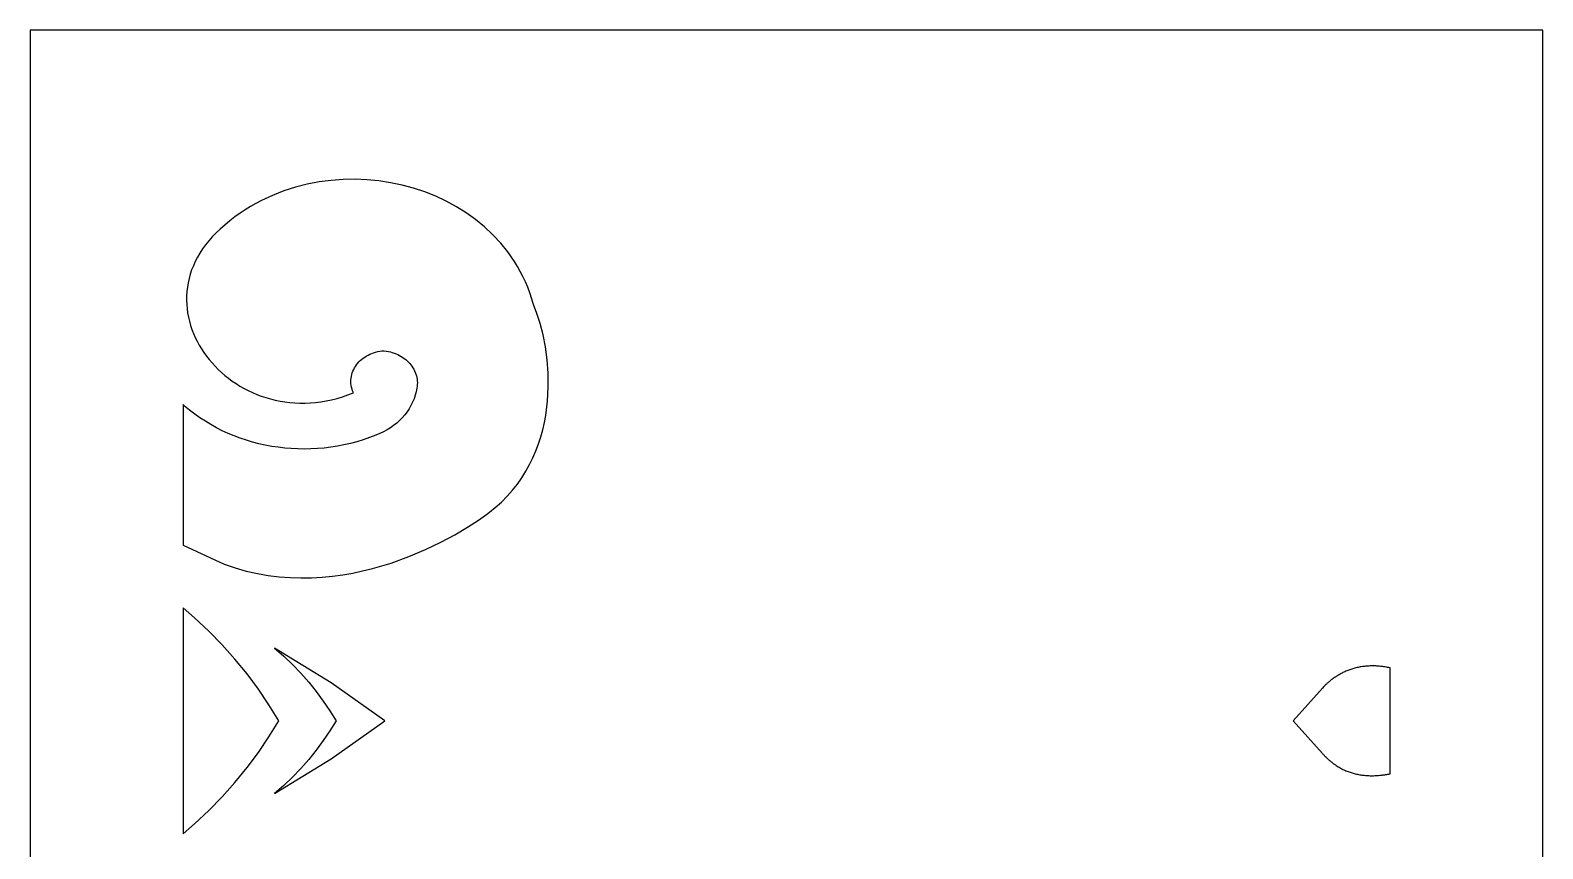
# Model space of a CAD drawing. Header units: centimetres. Extents: x -9.6 to 4.8, y -4.9 to 13.
# Drawn here: x -2.04 to 4.84, y 9.3 to 13.02 of the extents above; entities that cross this region are included whole.
import ezdxf

# ---------------------------------------------------------------- set-up
doc = ezdxf.new("R2010")
doc.units = ezdxf.units.CM
doc.header["$MEASUREMENT"] = 0
doc.layers.add('layer 1', color=7, linetype='Continuous')

msp = doc.modelspace()

# ---------------------------------------------------------------- linework, layer by layer
at = {"layer": 'layer 1', "color": 177}
for points, knots in [([(-2.03515, 13.0189), (-2.03515, 13.0189), (4.83656, 13.0189), (4.83656, 13.0189), (4.83656, 13.0189), (4.83656, 13.0189), (4.83656, -4.91628), (4.83656, -4.91628), (4.83656, -4.91628), (4.83656, -4.91628), (-2.03515, -4.91628), (-2.03515, -4.91628), (-2.03515, -4.91628), (-2.03515, -4.91628), (-2.03515, 13.0189), (-2.03515, 13.0189)], [0, 0, 0, 0, 0.2, 0.2, 0.2, 0.2, 0.4, 0.4, 0.4, 0.4, 0.6, 0.6, 0.6, 0.6, 1, 1, 1, 1]), ([(0.31832, 11.39928), (0.31832, 11.39928), (0.31478, 11.33504), (0.31478, 11.33504), (0.31478, 11.33504), (0.31478, 11.33504), (0.30655, 11.27011), (0.30655, 11.27011), (0.30655, 11.27011), (0.30655, 11.27011), (0.30052, 11.23759), (0.30052, 11.23759), (0.30052, 11.23759), (0.30052, 11.23759), (0.29312, 11.20513), (0.29312, 11.20513), (0.29312, 11.20513), (0.29312, 11.20513), (0.28431, 11.17282), (0.28431, 11.17282), (0.28431, 11.17282), (0.28431, 11.17282), (0.27403, 11.14076), (0.27403, 11.14076), (0.27403, 11.14076), (0.27403, 11.14076), (0.26219, 11.10899), (0.26219, 11.10899), (0.26219, 11.10899), (0.26219, 11.10899), (0.24878, 11.07764), (0.24878, 11.07764), (0.24878, 11.07764), (0.24878, 11.07764), (0.23371, 11.04677), (0.23371, 11.04677), (0.23371, 11.04677), (0.23371, 11.04677), (0.21691, 11.01646), (0.21691, 11.01646), (0.21691, 11.01646), (0.21691, 11.01646), (0.19836, 10.98678), (0.19836, 10.98678), (0.19836, 10.98678), (0.19836, 10.98678), (0.17799, 10.95784), (0.17799, 10.95784), (0.17799, 10.95784), (0.17799, 10.95784), (0.15569, 10.9297), (0.15569, 10.9297), (0.15569, 10.9297), (0.15569, 10.9297), (0.13147, 10.90246), (0.13147, 10.90246), (0.13147, 10.90246), (0.13147, 10.90246), (0.10522, 10.87617), (0.10522, 10.87617), (0.10522, 10.87617), (0.10522, 10.87617), (0.07692, 10.85095), (0.07692, 10.85095), (0.07692, 10.85095), (0.07692, 10.85095), (0.04344, 10.82443), (0.04344, 10.82443), (0.04344, 10.82443), (0.04344, 10.82443), (0.0015, 10.79444), (0.0015, 10.79444), (0.0015, 10.79444), (0.0015, 10.79444), (-0.04832, 10.76196), (-0.04832, 10.76196), (-0.04832, 10.76196), (-0.04832, 10.76196), (-0.10546, 10.72809), (-0.10546, 10.72809), (-0.10546, 10.72809), (-0.10546, 10.72809), (-0.16935, 10.69386), (-0.16935, 10.69386), (-0.16935, 10.69386), (-0.16935, 10.69386), (-0.23943, 10.66034), (-0.23943, 10.66034), (-0.23943, 10.66034), (-0.23943, 10.66034), (-0.31506, 10.62855), (-0.31506, 10.62855), (-0.31506, 10.62855), (-0.31506, 10.62855), (-0.39577, 10.59956), (-0.39577, 10.59956), (-0.39577, 10.59956), (-0.39577, 10.59956), (-0.48093, 10.57442), (-0.48093, 10.57442), (-0.48093, 10.57442), (-0.48093, 10.57442), (-0.52499, 10.56362), (-0.52499, 10.56362), (-0.52499, 10.56362), (-0.52499, 10.56362), (-0.56996, 10.55417), (-0.56996, 10.55417), (-0.56996, 10.55417), (-0.56996, 10.55417), (-0.61575, 10.54621), (-0.61575, 10.54621), (-0.61575, 10.54621), (-0.61575, 10.54621), (-0.6623, 10.53985), (-0.6623, 10.53985), (-0.6623, 10.53985), (-0.6623, 10.53985), (-0.70958, 10.53527), (-0.70958, 10.53527), (-0.70958, 10.53527), (-0.70958, 10.53527), (-0.75742, 10.53256), (-0.75742, 10.53256), (-0.75742, 10.53256), (-0.75742, 10.53256), (-0.80582, 10.53185), (-0.80582, 10.53185), (-0.80582, 10.53185), (-0.80582, 10.53185), (-0.85468, 10.53329), (-0.85468, 10.53329), (-0.85468, 10.53329), (-0.85468, 10.53329), (-0.90396, 10.537), (-0.90396, 10.537), (-0.90396, 10.537), (-0.90396, 10.537), (-0.95357, 10.54313), (-0.95357, 10.54313), (-0.95357, 10.54313), (-0.95357, 10.54313), (-1.00341, 10.55178), (-1.00341, 10.55178), (-1.00341, 10.55178), (-1.00341, 10.55178), (-1.05346, 10.5631), (-1.05346, 10.5631), (-1.05346, 10.5631), (-1.05346, 10.5631), (-1.10362, 10.57723), (-1.10362, 10.57723), (-1.10362, 10.57723), (-1.10362, 10.57723), (-1.15381, 10.59426), (-1.15381, 10.59426), (-1.15381, 10.59426), (-1.15381, 10.59426), (-1.3409, 10.68025), (-1.3409, 10.68025), (-1.3409, 10.68025), (-1.3409, 10.68025), (-1.3409, 11.31916), (-1.3409, 11.31916), (-1.3409, 11.31916), (-1.3409, 11.31916), (-1.33366, 11.31263), (-1.33366, 11.31263), (-1.33366, 11.31263), (-1.33366, 11.31263), (-1.31117, 11.29385), (-1.31117, 11.29385), (-1.31117, 11.29385), (-1.31117, 11.29385), (-1.28799, 11.27601), (-1.28799, 11.27601), (-1.28799, 11.27601), (-1.28799, 11.27601), (-1.26412, 11.25908), (-1.26412, 11.25908), (-1.26412, 11.25908), (-1.26412, 11.25908), (-1.23961, 11.24305), (-1.23961, 11.24305), (-1.23961, 11.24305), (-1.23961, 11.24305), (-1.21451, 11.22796), (-1.21451, 11.22796), (-1.21451, 11.22796), (-1.21451, 11.22796), (-1.18887, 11.21382), (-1.18887, 11.21382), (-1.18887, 11.21382), (-1.18887, 11.21382), (-1.16267, 11.20061), (-1.16267, 11.20061), (-1.16267, 11.20061), (-1.16267, 11.20061), (-1.13599, 11.18833), (-1.13599, 11.18833), (-1.13599, 11.18833), (-1.13599, 11.18833), (-1.10883, 11.17701), (-1.10883, 11.17701), (-1.10883, 11.17701), (-1.10883, 11.17701), (-1.08127, 11.16667), (-1.08127, 11.16667), (-1.08127, 11.16667), (-1.08127, 11.16667), (-1.05332, 11.15727), (-1.05332, 11.15727), (-1.05332, 11.15727), (-1.05332, 11.15727), (-1.02497, 11.14883), (-1.02497, 11.14883), (-1.02497, 11.14883), (-1.02497, 11.14883), (-0.99635, 11.14139), (-0.99635, 11.14139), (-0.99635, 11.14139), (-0.99635, 11.14139), (-0.96739, 11.13492), (-0.96739, 11.13492), (-0.96739, 11.13492), (-0.96739, 11.13492), (-0.93823, 11.12944), (-0.93823, 11.12944), (-0.93823, 11.12944), (-0.93823, 11.12944), (-0.90882, 11.12494), (-0.90882, 11.12494), (-0.90882, 11.12494), (-0.90882, 11.12494), (-0.87924, 11.12146), (-0.87924, 11.12146), (-0.87924, 11.12146), (-0.87924, 11.12146), (-0.84947, 11.11896), (-0.84947, 11.11896), (-0.84947, 11.11896), (-0.84947, 11.11896), (-0.81962, 11.11748), (-0.81962, 11.11748), (-0.81962, 11.11748), (-0.81962, 11.11748), (-0.78966, 11.11702), (-0.78966, 11.11702), (-0.78966, 11.11702), (-0.78966, 11.11702), (-0.75969, 11.11758), (-0.75969, 11.11758), (-0.75969, 11.11758), (-0.75969, 11.11758), (-0.72969, 11.11917), (-0.72969, 11.11917), (-0.72969, 11.11917), (-0.72969, 11.11917), (-0.6997, 11.12179), (-0.6997, 11.12179), (-0.6997, 11.12179), (-0.6997, 11.12179), (-0.6698, 11.12544), (-0.6698, 11.12544), (-0.6698, 11.12544), (-0.6698, 11.12544), (-0.63995, 11.13015), (-0.63995, 11.13015), (-0.63995, 11.13015), (-0.63995, 11.13015), (-0.61025, 11.1359), (-0.61025, 11.1359), (-0.61025, 11.1359), (-0.61025, 11.1359), (-0.58071, 11.14272), (-0.58071, 11.14272), (-0.58071, 11.14272), (-0.58071, 11.14272), (-0.55136, 11.1506), (-0.55136, 11.1506), (-0.55136, 11.1506), (-0.55136, 11.1506), (-0.52224, 11.15954), (-0.52224, 11.15954), (-0.52224, 11.15954), (-0.52224, 11.15954), (-0.49337, 11.16957), (-0.49337, 11.16957), (-0.49337, 11.16957), (-0.49337, 11.16957), (-0.46479, 11.18066), (-0.46479, 11.18066), (-0.46479, 11.18066), (-0.46479, 11.18066), (-0.44732, 11.18756), (-0.44732, 11.18756), (-0.44732, 11.18756), (-0.44732, 11.18756), (-0.43048, 11.19533), (-0.43048, 11.19533), (-0.43048, 11.19533), (-0.43048, 11.19533), (-0.41432, 11.20399), (-0.41432, 11.20399), (-0.41432, 11.20399), (-0.41432, 11.20399), (-0.39888, 11.21345), (-0.39888, 11.21345), (-0.39888, 11.21345), (-0.39888, 11.21345), (-0.38418, 11.2237), (-0.38418, 11.2237), (-0.38418, 11.2237), (-0.38418, 11.2237), (-0.3703, 11.23469), (-0.3703, 11.23469), (-0.3703, 11.23469), (-0.3703, 11.23469), (-0.35721, 11.24641), (-0.35721, 11.24641), (-0.35721, 11.24641), (-0.35721, 11.24641), (-0.34499, 11.25877), (-0.34499, 11.25877), (-0.34499, 11.25877), (-0.34499, 11.25877), (-0.33365, 11.27179), (-0.33365, 11.27179), (-0.33365, 11.27179), (-0.33365, 11.27179), (-0.32323, 11.28541), (-0.32323, 11.28541), (-0.32323, 11.28541), (-0.32323, 11.28541), (-0.31379, 11.29958), (-0.31379, 11.29958), (-0.31379, 11.29958), (-0.31379, 11.29958), (-0.3053, 11.31428), (-0.3053, 11.31428), (-0.3053, 11.31428), (-0.3053, 11.31428), (-0.2979, 11.32945), (-0.2979, 11.32945), (-0.2979, 11.32945), (-0.2979, 11.32945), (-0.29153, 11.34509), (-0.29153, 11.34509), (-0.29153, 11.34509), (-0.29153, 11.34509), (-0.28625, 11.36114), (-0.28625, 11.36114), (-0.28625, 11.36114), (-0.28625, 11.36114), (-0.28208, 11.37756), (-0.28208, 11.37756), (-0.28208, 11.37756), (-0.28208, 11.37756), (-0.27989, 11.38578), (-0.27989, 11.38578), (-0.27989, 11.38578), (-0.27989, 11.38578), (-0.27825, 11.39399), (-0.27825, 11.39399), (-0.27825, 11.39399), (-0.27825, 11.39399), (-0.27712, 11.40216), (-0.27712, 11.40216), (-0.27712, 11.40216), (-0.27712, 11.40216), (-0.27654, 11.41031), (-0.27654, 11.41031), (-0.27654, 11.41031), (-0.27654, 11.41031), (-0.27645, 11.4184), (-0.27645, 11.4184), (-0.27645, 11.4184), (-0.27645, 11.4184), (-0.27685, 11.4264), (-0.27685, 11.4264), (-0.27685, 11.4264), (-0.27685, 11.4264), (-0.27775, 11.43433), (-0.27775, 11.43433), (-0.27775, 11.43433), (-0.27775, 11.43433), (-0.27914, 11.44216), (-0.27914, 11.44216), (-0.27914, 11.44216), (-0.27914, 11.44216), (-0.281, 11.44988), (-0.281, 11.44988), (-0.281, 11.44988), (-0.281, 11.44988), (-0.28327, 11.45746), (-0.28327, 11.45746), (-0.28327, 11.45746), (-0.28327, 11.45746), (-0.28602, 11.46491), (-0.28602, 11.46491), (-0.28602, 11.46491), (-0.28602, 11.46491), (-0.28921, 11.47218), (-0.28921, 11.47218), (-0.28921, 11.47218), (-0.28921, 11.47218), (-0.29284, 11.47931), (-0.29284, 11.47931), (-0.29284, 11.47931), (-0.29284, 11.47931), (-0.29686, 11.48625), (-0.29686, 11.48625), (-0.29686, 11.48625), (-0.29686, 11.48625), (-0.30128, 11.49298), (-0.30128, 11.49298), (-0.30128, 11.49298), (-0.30128, 11.49298), (-0.3061, 11.49949), (-0.3061, 11.49949), (-0.3061, 11.49949), (-0.3061, 11.49949), (-0.31127, 11.50578), (-0.31127, 11.50578), (-0.31127, 11.50578), (-0.31127, 11.50578), (-0.31683, 11.51185), (-0.31683, 11.51185), (-0.31683, 11.51185), (-0.31683, 11.51185), (-0.32275, 11.51764), (-0.32275, 11.51764), (-0.32275, 11.51764), (-0.32275, 11.51764), (-0.329, 11.52317), (-0.329, 11.52317), (-0.329, 11.52317), (-0.329, 11.52317), (-0.33561, 11.5284), (-0.33561, 11.5284), (-0.33561, 11.5284), (-0.33561, 11.5284), (-0.34253, 11.53334), (-0.34253, 11.53334), (-0.34253, 11.53334), (-0.34253, 11.53334), (-0.34975, 11.53799), (-0.34975, 11.53799), (-0.34975, 11.53799), (-0.34975, 11.53799), (-0.35727, 11.54228), (-0.35727, 11.54228), (-0.35727, 11.54228), (-0.35727, 11.54228), (-0.36511, 11.54624), (-0.36511, 11.54624), (-0.36511, 11.54624), (-0.36511, 11.54624), (-0.37318, 11.54985), (-0.37318, 11.54985), (-0.37318, 11.54985), (-0.37318, 11.54985), (-0.38156, 11.55308), (-0.38156, 11.55308), (-0.38156, 11.55308), (-0.38156, 11.55308), (-0.39019, 11.55594), (-0.39019, 11.55594), (-0.39019, 11.55594), (-0.39019, 11.55594), (-0.39902, 11.55838), (-0.39902, 11.55838), (-0.39902, 11.55838), (-0.39902, 11.55838), (-0.40815, 11.56042), (-0.40815, 11.56042), (-0.40815, 11.56042), (-0.40815, 11.56042), (-0.41747, 11.56204), (-0.41747, 11.56204), (-0.41747, 11.56204), (-0.41747, 11.56204), (-0.427, 11.56321), (-0.427, 11.56321), (-0.427, 11.56321), (-0.427, 11.56321), (-0.43711, 11.5625), (-0.43711, 11.5625), (-0.43711, 11.5625), (-0.43711, 11.5625), (-0.44695, 11.56127), (-0.44695, 11.56127), (-0.44695, 11.56127), (-0.44695, 11.56127), (-0.45656, 11.55954), (-0.45656, 11.55954), (-0.45656, 11.55954), (-0.45656, 11.55954), (-0.4659, 11.55733), (-0.4659, 11.55733), (-0.4659, 11.55733), (-0.4659, 11.55733), (-0.47496, 11.55464), (-0.47496, 11.55464), (-0.47496, 11.55464), (-0.47496, 11.55464), (-0.48376, 11.55152), (-0.48376, 11.55152), (-0.48376, 11.55152), (-0.48376, 11.55152), (-0.49224, 11.54795), (-0.49224, 11.54795), (-0.49224, 11.54795), (-0.49224, 11.54795), (-0.50044, 11.54397), (-0.50044, 11.54397), (-0.50044, 11.54397), (-0.50044, 11.54397), (-0.50827, 11.53959), (-0.50827, 11.53959), (-0.50827, 11.53959), (-0.50827, 11.53959), (-0.51578, 11.53484), (-0.51578, 11.53484), (-0.51578, 11.53484), (-0.51578, 11.53484), (-0.52293, 11.52973), (-0.52293, 11.52973), (-0.52293, 11.52973), (-0.52293, 11.52973), (-0.5297, 11.52429), (-0.5297, 11.52429), (-0.5297, 11.52429), (-0.5297, 11.52429), (-0.5361, 11.51854), (-0.5361, 11.51854), (-0.5361, 11.51854), (-0.5361, 11.51854), (-0.54213, 11.51245), (-0.54213, 11.51245), (-0.54213, 11.51245), (-0.54213, 11.51245), (-0.54771, 11.50612), (-0.54771, 11.50612), (-0.54771, 11.50612), (-0.54771, 11.50612), (-0.55286, 11.49949), (-0.55286, 11.49949), (-0.55286, 11.49949), (-0.55286, 11.49949), (-0.55759, 11.49263), (-0.55759, 11.49263), (-0.55759, 11.49263), (-0.55759, 11.49263), (-0.56189, 11.48554), (-0.56189, 11.48554), (-0.56189, 11.48554), (-0.56189, 11.48554), (-0.5657, 11.47823), (-0.5657, 11.47823), (-0.5657, 11.47823), (-0.5657, 11.47823), (-0.56906, 11.47074), (-0.56906, 11.47074), (-0.56906, 11.47074), (-0.56906, 11.47074), (-0.57189, 11.46307), (-0.57189, 11.46307), (-0.57189, 11.46307), (-0.57189, 11.46307), (-0.57425, 11.45525), (-0.57425, 11.45525), (-0.57425, 11.45525), (-0.57425, 11.45525), (-0.5761, 11.44729), (-0.5761, 11.44729), (-0.5761, 11.44729), (-0.5761, 11.44729), (-0.5774, 11.43922), (-0.5774, 11.43922), (-0.5774, 11.43922), (-0.5774, 11.43922), (-0.57815, 11.43105), (-0.57815, 11.43105), (-0.57815, 11.43105), (-0.57815, 11.43105), (-0.57834, 11.4228), (-0.57834, 11.4228), (-0.57834, 11.4228), (-0.57834, 11.4228), (-0.57798, 11.41448), (-0.57798, 11.41448), (-0.57798, 11.41448), (-0.57798, 11.41448), (-0.577, 11.40612), (-0.577, 11.40612), (-0.577, 11.40612), (-0.577, 11.40612), (-0.57544, 11.39774), (-0.57544, 11.39774), (-0.57544, 11.39774), (-0.57544, 11.39774), (-0.57329, 11.38934), (-0.57329, 11.38934), (-0.57329, 11.38934), (-0.57329, 11.38934), (-0.57048, 11.38096), (-0.57048, 11.38096), (-0.57048, 11.38096), (-0.57048, 11.38096), (-0.56704, 11.3726), (-0.56704, 11.3726), (-0.56704, 11.3726), (-0.56704, 11.3726), (-0.59197, 11.36297), (-0.59197, 11.36297), (-0.59197, 11.36297), (-0.59197, 11.36297), (-0.61677, 11.35449), (-0.61677, 11.35449), (-0.61677, 11.35449), (-0.61677, 11.35449), (-0.64145, 11.34715), (-0.64145, 11.34715), (-0.64145, 11.34715), (-0.64145, 11.34715), (-0.66603, 11.34092), (-0.66603, 11.34092), (-0.66603, 11.34092), (-0.66603, 11.34092), (-0.69046, 11.33579), (-0.69046, 11.33579), (-0.69046, 11.33579), (-0.69046, 11.33579), (-0.71473, 11.33172), (-0.71473, 11.33172), (-0.71473, 11.33172), (-0.71473, 11.33172), (-0.73878, 11.3287), (-0.73878, 11.3287), (-0.73878, 11.3287), (-0.73878, 11.3287), (-0.76261, 11.3267), (-0.76261, 11.3267), (-0.76261, 11.3267), (-0.76261, 11.3267), (-0.78623, 11.32568), (-0.78623, 11.32568), (-0.78623, 11.32568), (-0.78623, 11.32568), (-0.80961, 11.32566), (-0.80961, 11.32566), (-0.80961, 11.32566), (-0.80961, 11.32566), (-0.83271, 11.32658), (-0.83271, 11.32658), (-0.83271, 11.32658), (-0.83271, 11.32658), (-0.85556, 11.32841), (-0.85556, 11.32841), (-0.85556, 11.32841), (-0.85556, 11.32841), (-0.87805, 11.33116), (-0.87805, 11.33116), (-0.87805, 11.33116), (-0.87805, 11.33116), (-0.90025, 11.33479), (-0.90025, 11.33479), (-0.90025, 11.33479), (-0.90025, 11.33479), (-0.9221, 11.33927), (-0.9221, 11.33927), (-0.9221, 11.33927), (-0.9221, 11.33927), (-0.94359, 11.34459), (-0.94359, 11.34459), (-0.94359, 11.34459), (-0.94359, 11.34459), (-0.96468, 11.35072), (-0.96468, 11.35072), (-0.96468, 11.35072), (-0.96468, 11.35072), (-0.98538, 11.35761), (-0.98538, 11.35761), (-0.98538, 11.35761), (-0.98538, 11.35761), (-1.00566, 11.36529), (-1.00566, 11.36529), (-1.00566, 11.36529), (-1.00566, 11.36529), (-1.02551, 11.37369), (-1.02551, 11.37369), (-1.02551, 11.37369), (-1.02551, 11.37369), (-1.04489, 11.38282), (-1.04489, 11.38282), (-1.04489, 11.38282), (-1.04489, 11.38282), (-1.0638, 11.39261), (-1.0638, 11.39261), (-1.0638, 11.39261), (-1.0638, 11.39261), (-1.08221, 11.4031), (-1.08221, 11.4031), (-1.08221, 11.4031), (-1.08221, 11.4031), (-1.10009, 11.41421), (-1.10009, 11.41421), (-1.10009, 11.41421), (-1.10009, 11.41421), (-1.11746, 11.42597), (-1.11746, 11.42597), (-1.11746, 11.42597), (-1.11746, 11.42597), (-1.13426, 11.43831), (-1.13426, 11.43831), (-1.13426, 11.43831), (-1.13426, 11.43831), (-1.1505, 11.45121), (-1.1505, 11.45121), (-1.1505, 11.45121), (-1.1505, 11.45121), (-1.16611, 11.46468), (-1.16611, 11.46468), (-1.16611, 11.46468), (-1.16611, 11.46468), (-1.18114, 11.47866), (-1.18114, 11.47866), (-1.18114, 11.47866), (-1.18114, 11.47866), (-1.19556, 11.49315), (-1.19556, 11.49315), (-1.19556, 11.49315), (-1.19556, 11.49315), (-1.2093, 11.50812), (-1.2093, 11.50812), (-1.2093, 11.50812), (-1.2093, 11.50812), (-1.22237, 11.52352), (-1.22237, 11.52352), (-1.22237, 11.52352), (-1.22237, 11.52352), (-1.23475, 11.53939), (-1.23475, 11.53939), (-1.23475, 11.53939), (-1.23475, 11.53939), (-1.24645, 11.55565), (-1.24645, 11.55565), (-1.24645, 11.55565), (-1.24645, 11.55565), (-1.25739, 11.5723), (-1.25739, 11.5723), (-1.25739, 11.5723), (-1.25739, 11.5723), (-1.26761, 11.58929), (-1.26761, 11.58929), (-1.26761, 11.58929), (-1.26761, 11.58929), (-1.27705, 11.60663), (-1.27705, 11.60663), (-1.27705, 11.60663), (-1.27705, 11.60663), (-1.2857, 11.62431), (-1.2857, 11.62431), (-1.2857, 11.62431), (-1.2857, 11.62431), (-1.29354, 11.64226), (-1.29354, 11.64226), (-1.29354, 11.64226), (-1.29354, 11.64226), (-1.30058, 11.66046), (-1.30058, 11.66046), (-1.30058, 11.66046), (-1.30058, 11.66046), (-1.30673, 11.67892), (-1.30673, 11.67892), (-1.30673, 11.67892), (-1.30673, 11.67892), (-1.31209, 11.6976), (-1.31209, 11.6976), (-1.31209, 11.6976), (-1.31209, 11.6976), (-1.31653, 11.71647), (-1.31653, 11.71647), (-1.31653, 11.71647), (-1.31653, 11.71647), (-1.32009, 11.73552), (-1.32009, 11.73552), (-1.32009, 11.73552), (-1.32009, 11.73552), (-1.3227, 11.75472), (-1.3227, 11.75472), (-1.3227, 11.75472), (-1.3227, 11.75472), (-1.32441, 11.77402), (-1.32441, 11.77402), (-1.32441, 11.77402), (-1.32441, 11.77402), (-1.32512, 11.79345), (-1.32512, 11.79345), (-1.32512, 11.79345), (-1.32512, 11.79345), (-1.32487, 11.81294), (-1.32487, 11.81294), (-1.32487, 11.81294), (-1.32487, 11.81294), (-1.32364, 11.83249), (-1.32364, 11.83249), (-1.32364, 11.83249), (-1.32364, 11.83249), (-1.32139, 11.85209), (-1.32139, 11.85209), (-1.32139, 11.85209), (-1.32139, 11.85209), (-1.31809, 11.87168), (-1.31809, 11.87168), (-1.31809, 11.87168), (-1.31809, 11.87168), (-1.31376, 11.89125), (-1.31376, 11.89125), (-1.31376, 11.89125), (-1.31376, 11.89125), (-1.30834, 11.91079), (-1.30834, 11.91079), (-1.30834, 11.91079), (-1.30834, 11.91079), (-1.30181, 11.93026), (-1.30181, 11.93026), (-1.30181, 11.93026), (-1.30181, 11.93026), (-1.2942, 11.94964), (-1.2942, 11.94964), (-1.2942, 11.94964), (-1.2942, 11.94964), (-1.28547, 11.96892), (-1.28547, 11.96892), (-1.28547, 11.96892), (-1.28547, 11.96892), (-1.27557, 11.98806), (-1.27557, 11.98806), (-1.27557, 11.98806), (-1.27557, 11.98806), (-1.2645, 12.00705), (-1.2645, 12.00705), (-1.2645, 12.00705), (-1.2645, 12.00705), (-1.25226, 12.02585), (-1.25226, 12.02585), (-1.25226, 12.02585), (-1.25226, 12.02585), (-1.2388, 12.04447), (-1.2388, 12.04447), (-1.2388, 12.04447), (-1.2388, 12.04447), (-1.22412, 12.06283), (-1.22412, 12.06283), (-1.22412, 12.06283), (-1.22412, 12.06283), (-1.20818, 12.08095), (-1.20818, 12.08095), (-1.20818, 12.08095), (-1.20818, 12.08095), (-1.19102, 12.09879), (-1.19102, 12.09879), (-1.19102, 12.09879), (-1.19102, 12.09879), (-1.17251, 12.11634), (-1.17251, 12.11634), (-1.17251, 12.11634), (-1.17251, 12.11634), (-1.12825, 12.1539), (-1.12825, 12.1539), (-1.12825, 12.1539), (-1.12825, 12.1539), (-1.10541, 12.17135), (-1.10541, 12.17135), (-1.10541, 12.17135), (-1.10541, 12.17135), (-1.08215, 12.18792), (-1.08215, 12.18792), (-1.08215, 12.18792), (-1.08215, 12.18792), (-1.05844, 12.20362), (-1.05844, 12.20362), (-1.05844, 12.20362), (-1.05844, 12.20362), (-1.03435, 12.21844), (-1.03435, 12.21844), (-1.03435, 12.21844), (-1.03435, 12.21844), (-1.0099, 12.23239), (-1.0099, 12.23239), (-1.0099, 12.23239), (-1.0099, 12.23239), (-0.98509, 12.24548), (-0.98509, 12.24548), (-0.98509, 12.24548), (-0.98509, 12.24548), (-0.93452, 12.2691), (-0.93452, 12.2691), (-0.93452, 12.2691), (-0.93452, 12.2691), (-0.88284, 12.28934), (-0.88284, 12.28934), (-0.88284, 12.28934), (-0.88284, 12.28934), (-0.83025, 12.30624), (-0.83025, 12.30624), (-0.83025, 12.30624), (-0.83025, 12.30624), (-0.77691, 12.31985), (-0.77691, 12.31985), (-0.77691, 12.31985), (-0.77691, 12.31985), (-0.72298, 12.33021), (-0.72298, 12.33021), (-0.72298, 12.33021), (-0.72298, 12.33021), (-0.66868, 12.33738), (-0.66868, 12.33738), (-0.66868, 12.33738), (-0.66868, 12.33738), (-0.61419, 12.34139), (-0.61419, 12.34139), (-0.61419, 12.34139), (-0.61419, 12.34139), (-0.55968, 12.34228), (-0.55968, 12.34228), (-0.55968, 12.34228), (-0.55968, 12.34228), (-0.50536, 12.34012), (-0.50536, 12.34012), (-0.50536, 12.34012), (-0.50536, 12.34012), (-0.45137, 12.33493), (-0.45137, 12.33493), (-0.45137, 12.33493), (-0.45137, 12.33493), (-0.39794, 12.32673), (-0.39794, 12.32673), (-0.39794, 12.32673), (-0.39794, 12.32673), (-0.3452, 12.31562), (-0.3452, 12.31562), (-0.3452, 12.31562), (-0.3452, 12.31562), (-0.29338, 12.30161), (-0.29338, 12.30161), (-0.29338, 12.30161), (-0.29338, 12.30161), (-0.24264, 12.28475), (-0.24264, 12.28475), (-0.24264, 12.28475), (-0.24264, 12.28475), (-0.19318, 12.26507), (-0.19318, 12.26507), (-0.19318, 12.26507), (-0.19318, 12.26507), (-0.14517, 12.24266), (-0.14517, 12.24266), (-0.14517, 12.24266), (-0.14517, 12.24266), (-0.09881, 12.2175), (-0.09881, 12.2175), (-0.09881, 12.2175), (-0.09881, 12.2175), (-0.05422, 12.1897), (-0.05422, 12.1897), (-0.05422, 12.1897), (-0.05422, 12.1897), (-0.01168, 12.15924), (-0.01168, 12.15924), (-0.01168, 12.15924), (-0.01168, 12.15924), (0.02868, 12.12622), (0.02868, 12.12622), (0.02868, 12.12622), (0.02868, 12.12622), (0.06666, 12.09064), (0.06666, 12.09064), (0.06666, 12.09064), (0.06666, 12.09064), (0.10212, 12.05258), (0.10212, 12.05258), (0.10212, 12.05258), (0.10212, 12.05258), (0.1348, 12.01205), (0.1348, 12.01205), (0.1348, 12.01205), (0.1348, 12.01205), (0.16459, 11.96913), (0.16459, 11.96913), (0.16459, 11.96913), (0.16459, 11.96913), (0.17833, 11.94679), (0.17833, 11.94679), (0.17833, 11.94679), (0.17833, 11.94679), (0.19127, 11.92384), (0.19127, 11.92384), (0.19127, 11.92384), (0.19127, 11.92384), (0.2034, 11.90032), (0.2034, 11.90032), (0.2034, 11.90032), (0.2034, 11.90032), (0.21466, 11.87622), (0.21466, 11.87622), (0.21466, 11.87622), (0.21466, 11.87622), (0.22506, 11.85156), (0.22506, 11.85156), (0.22506, 11.85156), (0.22506, 11.85156), (0.23457, 11.82634), (0.23457, 11.82634), (0.23457, 11.82634), (0.23457, 11.82634), (0.25085, 11.77421), (0.25085, 11.77421), (0.25085, 11.77421), (0.25085, 11.77421), (0.26702, 11.73325), (0.26702, 11.73325), (0.26702, 11.73325), (0.26702, 11.73325), (0.28182, 11.68699), (0.28182, 11.68699), (0.28182, 11.68699), (0.28182, 11.68699), (0.29475, 11.63609), (0.29475, 11.63609), (0.29475, 11.63609), (0.29475, 11.63609), (0.30532, 11.58122), (0.30532, 11.58122), (0.30532, 11.58122), (0.30532, 11.58122), (0.31311, 11.52302), (0.31311, 11.52302), (0.31311, 11.52302), (0.31311, 11.52302), (0.3176, 11.46215), (0.3176, 11.46215), (0.3176, 11.46215), (0.3176, 11.46215), (0.31832, 11.39928), (0.31832, 11.39928)], [0, 0, 0, 0, 0.0038023, 0.0038023, 0.0038023, 0.0038023, 0.0076046, 0.0076046, 0.0076046, 0.0076046, 0.0114068, 0.0114068, 0.0114068, 0.0114068, 0.0152091, 0.0152091, 0.0152091, 0.0152091, 0.0190114, 0.0190114, 0.0190114, 0.0190114, 0.0228137, 0.0228137, 0.0228137, 0.0228137, 0.026616, 0.026616, 0.026616, 0.026616, 0.0304183, 0.0304183, 0.0304183, 0.0304183, 0.0342205, 0.0342205, 0.0342205, 0.0342205, 0.0380228, 0.0380228, 0.0380228, 0.0380228, 0.0418251, 0.0418251, 0.0418251, 0.0418251, 0.0456274, 0.0456274, 0.0456274, 0.0456274, 0.0494297, 0.0494297, 0.0494297, 0.0494297, 0.0532319, 0.0532319, 0.0532319, 0.0532319, 0.0570342, 0.0570342, 0.0570342, 0.0570342, 0.0608365, 0.0608365, 0.0608365, 0.0608365, 0.0646388, 0.0646388, 0.0646388, 0.0646388, 0.0684411, 0.0684411, 0.0684411, 0.0684411, 0.0722433, 0.0722433, 0.0722433, 0.0722433, 0.0760456, 0.0760456, 0.0760456, 0.0760456, 0.0798479, 0.0798479, 0.0798479, 0.0798479, 0.0836502, 0.0836502, 0.0836502, 0.0836502, 0.0874525, 0.0874525, 0.0874525, 0.0874525, 0.0912548, 0.0912548, 0.0912548, 0.0912548, 0.095057, 0.095057, 0.095057, 0.095057, 0.0988593, 0.0988593, 0.0988593, 0.0988593, 0.1026616, 0.1026616, 0.1026616, 0.1026616, 0.1064639, 0.1064639, 0.1064639, 0.1064639, 0.1102662, 0.1102662, 0.1102662, 0.1102662, 0.1140684, 0.1140684, 0.1140684, 0.1140684, 0.1178707, 0.1178707, 0.1178707, 0.1178707, 0.121673, 0.121673, 0.121673, 0.121673, 0.1254753, 0.1254753, 0.1254753, 0.1254753, 0.1292776, 0.1292776, 0.1292776, 0.1292776, 0.1330798, 0.1330798, 0.1330798, 0.1330798, 0.1368821, 0.1368821, 0.1368821, 0.1368821, 0.1406844, 0.1406844, 0.1406844, 0.1406844, 0.1444867, 0.1444867, 0.1444867, 0.1444867, 0.148289, 0.148289, 0.148289, 0.148289, 0.1520913, 0.1520913, 0.1520913, 0.1520913, 0.1558935, 0.1558935, 0.1558935, 0.1558935, 0.1596958, 0.1596958, 0.1596958, 0.1596958, 0.1634981, 0.1634981, 0.1634981, 0.1634981, 0.1673004, 0.1673004, 0.1673004, 0.1673004, 0.1711027, 0.1711027, 0.1711027, 0.1711027, 0.1749049, 0.1749049, 0.1749049, 0.1749049, 0.1787072, 0.1787072, 0.1787072, 0.1787072, 0.1825095, 0.1825095, 0.1825095, 0.1825095, 0.1863118, 0.1863118, 0.1863118, 0.1863118, 0.1901141, 0.1901141, 0.1901141, 0.1901141, 0.1939163, 0.1939163, 0.1939163, 0.1939163, 0.1977186, 0.1977186, 0.1977186, 0.1977186, 0.2015209, 0.2015209, 0.2015209, 0.2015209, 0.2053232, 0.2053232, 0.2053232, 0.2053232, 0.2091255, 0.2091255, 0.2091255, 0.2091255, 0.2129278, 0.2129278, 0.2129278, 0.2129278, 0.21673, 0.21673, 0.21673, 0.21673, 0.2205323, 0.2205323, 0.2205323, 0.2205323, 0.2243346, 0.2243346, 0.2243346, 0.2243346, 0.2281369, 0.2281369, 0.2281369, 0.2281369, 0.2319392, 0.2319392, 0.2319392, 0.2319392, 0.2357414, 0.2357414, 0.2357414, 0.2357414, 0.2395437, 0.2395437, 0.2395437, 0.2395437, 0.243346, 0.243346, 0.243346, 0.243346, 0.2471483, 0.2471483, 0.2471483, 0.2471483, 0.2509506, 0.2509506, 0.2509506, 0.2509506, 0.2547529, 0.2547529, 0.2547529, 0.2547529, 0.2585551, 0.2585551, 0.2585551, 0.2585551, 0.2623574, 0.2623574, 0.2623574, 0.2623574, 0.2661597, 0.2661597, 0.2661597, 0.2661597, 0.269962, 0.269962, 0.269962, 0.269962, 0.2737643, 0.2737643, 0.2737643, 0.2737643, 0.2775665, 0.2775665, 0.2775665, 0.2775665, 0.2813688, 0.2813688, 0.2813688, 0.2813688, 0.2851711, 0.2851711, 0.2851711, 0.2851711, 0.2889734, 0.2889734, 0.2889734, 0.2889734, 0.2927757, 0.2927757, 0.2927757, 0.2927757, 0.2965779, 0.2965779, 0.2965779, 0.2965779, 0.3003802, 0.3003802, 0.3003802, 0.3003802, 0.3041825, 0.3041825, 0.3041825, 0.3041825, 0.3079848, 0.3079848, 0.3079848, 0.3079848, 0.3117871, 0.3117871, 0.3117871, 0.3117871, 0.3155894, 0.3155894, 0.3155894, 0.3155894, 0.3193916, 0.3193916, 0.3193916, 0.3193916, 0.3231939, 0.3231939, 0.3231939, 0.3231939, 0.3269962, 0.3269962, 0.3269962, 0.3269962, 0.3307985, 0.3307985, 0.3307985, 0.3307985, 0.3346008, 0.3346008, 0.3346008, 0.3346008, 0.338403, 0.338403, 0.338403, 0.338403, 0.3422053, 0.3422053, 0.3422053, 0.3422053, 0.3460076, 0.3460076, 0.3460076, 0.3460076, 0.3498099, 0.3498099, 0.3498099, 0.3498099, 0.3536122, 0.3536122, 0.3536122, 0.3536122, 0.3574144, 0.3574144, 0.3574144, 0.3574144, 0.3612167, 0.3612167, 0.3612167, 0.3612167, 0.365019, 0.365019, 0.365019, 0.365019, 0.3688213, 0.3688213, 0.3688213, 0.3688213, 0.3726236, 0.3726236, 0.3726236, 0.3726236, 0.3764259, 0.3764259, 0.3764259, 0.3764259, 0.3802281, 0.3802281, 0.3802281, 0.3802281, 0.3840304, 0.3840304, 0.3840304, 0.3840304, 0.3878327, 0.3878327, 0.3878327, 0.3878327, 0.391635, 0.391635, 0.391635, 0.391635, 0.3954373, 0.3954373, 0.3954373, 0.3954373, 0.3992395, 0.3992395, 0.3992395, 0.3992395, 0.4030418, 0.4030418, 0.4030418, 0.4030418, 0.4068441, 0.4068441, 0.4068441, 0.4068441, 0.4106464, 0.4106464, 0.4106464, 0.4106464, 0.4144487, 0.4144487, 0.4144487, 0.4144487, 0.418251, 0.418251, 0.418251, 0.418251, 0.4220532, 0.4220532, 0.4220532, 0.4220532, 0.4258555, 0.4258555, 0.4258555, 0.4258555, 0.4296578, 0.4296578, 0.4296578, 0.4296578, 0.4334601, 0.4334601, 0.4334601, 0.4334601, 0.4372624, 0.4372624, 0.4372624, 0.4372624, 0.4410646, 0.4410646, 0.4410646, 0.4410646, 0.4448669, 0.4448669, 0.4448669, 0.4448669, 0.4486692, 0.4486692, 0.4486692, 0.4486692, 0.4524715, 0.4524715, 0.4524715, 0.4524715, 0.4562738, 0.4562738, 0.4562738, 0.4562738, 0.460076, 0.460076, 0.460076, 0.460076, 0.4638783, 0.4638783, 0.4638783, 0.4638783, 0.4676806, 0.4676806, 0.4676806, 0.4676806, 0.4714829, 0.4714829, 0.4714829, 0.4714829, 0.4752852, 0.4752852, 0.4752852, 0.4752852, 0.4790875, 0.4790875, 0.4790875, 0.4790875, 0.4828897, 0.4828897, 0.4828897, 0.4828897, 0.486692, 0.486692, 0.486692, 0.486692, 0.4904943, 0.4904943, 0.4904943, 0.4904943, 0.4942966, 0.4942966, 0.4942966, 0.4942966, 0.4980989, 0.4980989, 0.4980989, 0.4980989, 0.5019011, 0.5019011, 0.5019011, 0.5019011, 0.5057034, 0.5057034, 0.5057034, 0.5057034, 0.5095057, 0.5095057, 0.5095057, 0.5095057, 0.513308, 0.513308, 0.513308, 0.513308, 0.5171103, 0.5171103, 0.5171103, 0.5171103, 0.5209125, 0.5209125, 0.5209125, 0.5209125, 0.5247148, 0.5247148, 0.5247148, 0.5247148, 0.5285171, 0.5285171, 0.5285171, 0.5285171, 0.5323194, 0.5323194, 0.5323194, 0.5323194, 0.5361217, 0.5361217, 0.5361217, 0.5361217, 0.539924, 0.539924, 0.539924, 0.539924, 0.5437262, 0.5437262, 0.5437262, 0.5437262, 0.5475285, 0.5475285, 0.5475285, 0.5475285, 0.5513308, 0.5513308, 0.5513308, 0.5513308, 0.5551331, 0.5551331, 0.5551331, 0.5551331, 0.5589354, 0.5589354, 0.5589354, 0.5589354, 0.5627376, 0.5627376, 0.5627376, 0.5627376, 0.5665399, 0.5665399, 0.5665399, 0.5665399, 0.5703422, 0.5703422, 0.5703422, 0.5703422, 0.5741445, 0.5741445, 0.5741445, 0.5741445, 0.5779468, 0.5779468, 0.5779468, 0.5779468, 0.581749, 0.581749, 0.581749, 0.581749, 0.5855513, 0.5855513, 0.5855513, 0.5855513, 0.5893536, 0.5893536, 0.5893536, 0.5893536, 0.5931559, 0.5931559, 0.5931559, 0.5931559, 0.5969582, 0.5969582, 0.5969582, 0.5969582, 0.6007605, 0.6007605, 0.6007605, 0.6007605, 0.6045627, 0.6045627, 0.6045627, 0.6045627, 0.608365, 0.608365, 0.608365, 0.608365, 0.6121673, 0.6121673, 0.6121673, 0.6121673, 0.6159696, 0.6159696, 0.6159696, 0.6159696, 0.6197719, 0.6197719, 0.6197719, 0.6197719, 0.6235741, 0.6235741, 0.6235741, 0.6235741, 0.6273764, 0.6273764, 0.6273764, 0.6273764, 0.6311787, 0.6311787, 0.6311787, 0.6311787, 0.634981, 0.634981, 0.634981, 0.634981, 0.6387833, 0.6387833, 0.6387833, 0.6387833, 0.6425856, 0.6425856, 0.6425856, 0.6425856, 0.6463878, 0.6463878, 0.6463878, 0.6463878, 0.6501901, 0.6501901, 0.6501901, 0.6501901, 0.6539924, 0.6539924, 0.6539924, 0.6539924, 0.6577947, 0.6577947, 0.6577947, 0.6577947, 0.661597, 0.661597, 0.661597, 0.661597, 0.6653992, 0.6653992, 0.6653992, 0.6653992, 0.6692015, 0.6692015, 0.6692015, 0.6692015, 0.6730038, 0.6730038, 0.6730038, 0.6730038, 0.6768061, 0.6768061, 0.6768061, 0.6768061, 0.6806084, 0.6806084, 0.6806084, 0.6806084, 0.6844106, 0.6844106, 0.6844106, 0.6844106, 0.6882129, 0.6882129, 0.6882129, 0.6882129, 0.6920152, 0.6920152, 0.6920152, 0.6920152, 0.6958175, 0.6958175, 0.6958175, 0.6958175, 0.6996198, 0.6996198, 0.6996198, 0.6996198, 0.7034221, 0.7034221, 0.7034221, 0.7034221, 0.7072243, 0.7072243, 0.7072243, 0.7072243, 0.7110266, 0.7110266, 0.7110266, 0.7110266, 0.7148289, 0.7148289, 0.7148289, 0.7148289, 0.7186312, 0.7186312, 0.7186312, 0.7186312, 0.7224335, 0.7224335, 0.7224335, 0.7224335, 0.7262357, 0.7262357, 0.7262357, 0.7262357, 0.730038, 0.730038, 0.730038, 0.730038, 0.7338403, 0.7338403, 0.7338403, 0.7338403, 0.7376426, 0.7376426, 0.7376426, 0.7376426, 0.7414449, 0.7414449, 0.7414449, 0.7414449, 0.7452471, 0.7452471, 0.7452471, 0.7452471, 0.7490494, 0.7490494, 0.7490494, 0.7490494, 0.7528517, 0.7528517, 0.7528517, 0.7528517, 0.756654, 0.756654, 0.756654, 0.756654, 0.7604563, 0.7604563, 0.7604563, 0.7604563, 0.7642586, 0.7642586, 0.7642586, 0.7642586, 0.7680608, 0.7680608, 0.7680608, 0.7680608, 0.7718631, 0.7718631, 0.7718631, 0.7718631, 0.7756654, 0.7756654, 0.7756654, 0.7756654, 0.7794677, 0.7794677, 0.7794677, 0.7794677, 0.78327, 0.78327, 0.78327, 0.78327, 0.7870722, 0.7870722, 0.7870722, 0.7870722, 0.7908745, 0.7908745, 0.7908745, 0.7908745, 0.7946768, 0.7946768, 0.7946768, 0.7946768, 0.7984791, 0.7984791, 0.7984791, 0.7984791, 0.8022814, 0.8022814, 0.8022814, 0.8022814, 0.8060837, 0.8060837, 0.8060837, 0.8060837, 0.8098859, 0.8098859, 0.8098859, 0.8098859, 0.8136882, 0.8136882, 0.8136882, 0.8136882, 0.8174905, 0.8174905, 0.8174905, 0.8174905, 0.8212928, 0.8212928, 0.8212928, 0.8212928, 0.8250951, 0.8250951, 0.8250951, 0.8250951, 0.8288973, 0.8288973, 0.8288973, 0.8288973, 0.8326996, 0.8326996, 0.8326996, 0.8326996, 0.8365019, 0.8365019, 0.8365019, 0.8365019, 0.8403042, 0.8403042, 0.8403042, 0.8403042, 0.8441065, 0.8441065, 0.8441065, 0.8441065, 0.8479087, 0.8479087, 0.8479087, 0.8479087, 0.851711, 0.851711, 0.851711, 0.851711, 0.8555133, 0.8555133, 0.8555133, 0.8555133, 0.8593156, 0.8593156, 0.8593156, 0.8593156, 0.8631179, 0.8631179, 0.8631179, 0.8631179, 0.8669202, 0.8669202, 0.8669202, 0.8669202, 0.8707224, 0.8707224, 0.8707224, 0.8707224, 0.8745247, 0.8745247, 0.8745247, 0.8745247, 0.878327, 0.878327, 0.878327, 0.878327, 0.8821293, 0.8821293, 0.8821293, 0.8821293, 0.8859316, 0.8859316, 0.8859316, 0.8859316, 0.8897338, 0.8897338, 0.8897338, 0.8897338, 0.8935361, 0.8935361, 0.8935361, 0.8935361, 0.8973384, 0.8973384, 0.8973384, 0.8973384, 0.9011407, 0.9011407, 0.9011407, 0.9011407, 0.904943, 0.904943, 0.904943, 0.904943, 0.9087452, 0.9087452, 0.9087452, 0.9087452, 0.9125475, 0.9125475, 0.9125475, 0.9125475, 0.9163498, 0.9163498, 0.9163498, 0.9163498, 0.9201521, 0.9201521, 0.9201521, 0.9201521, 0.9239544, 0.9239544, 0.9239544, 0.9239544, 0.9277567, 0.9277567, 0.9277567, 0.9277567, 0.9315589, 0.9315589, 0.9315589, 0.9315589, 0.9353612, 0.9353612, 0.9353612, 0.9353612, 0.9391635, 0.9391635, 0.9391635, 0.9391635, 0.9429658, 0.9429658, 0.9429658, 0.9429658, 0.9467681, 0.9467681, 0.9467681, 0.9467681, 0.9505703, 0.9505703, 0.9505703, 0.9505703, 0.9543726, 0.9543726, 0.9543726, 0.9543726, 0.9581749, 0.9581749, 0.9581749, 0.9581749, 0.9619772, 0.9619772, 0.9619772, 0.9619772, 0.9657795, 0.9657795, 0.9657795, 0.9657795, 0.9695817, 0.9695817, 0.9695817, 0.9695817, 0.973384, 0.973384, 0.973384, 0.973384, 0.9771863, 0.9771863, 0.9771863, 0.9771863, 0.9809886, 0.9809886, 0.9809886, 0.9809886, 0.9847909, 0.9847909, 0.9847909, 0.9847909, 0.9885932, 0.9885932, 0.9885932, 0.9885932, 0.9923954, 0.9923954, 0.9923954, 0.9923954, 1, 1, 1, 1]), ([(-1.16294, 9.53845), (-1.16294, 9.53845), (-1.22408, 9.47581), (-1.22408, 9.47581), (-1.22408, 9.47581), (-1.22408, 9.47581), (-1.28824, 9.41546), (-1.28824, 9.41546), (-1.28824, 9.41546), (-1.28824, 9.41546), (-1.3409, 9.37004), (-1.3409, 9.37004), (-1.3409, 9.37004), (-1.3409, 9.37004), (-1.3409, 10.39604), (-1.3409, 10.39604), (-1.3409, 10.39604), (-1.3409, 10.39604), (-1.28824, 10.35064), (-1.28824, 10.35064), (-1.28824, 10.35064), (-1.28824, 10.35064), (-1.22408, 10.29029), (-1.22408, 10.29029), (-1.22408, 10.29029), (-1.22408, 10.29029), (-1.16294, 10.22763), (-1.16294, 10.22763), (-1.16294, 10.22763), (-1.16294, 10.22763), (-1.10495, 10.16278), (-1.10495, 10.16278), (-1.10495, 10.16278), (-1.10495, 10.16278), (-1.05021, 10.09581), (-1.05021, 10.09581), (-1.05021, 10.09581), (-1.05021, 10.09581), (-0.99874, 10.02679), (-0.99874, 10.02679), (-0.99874, 10.02679), (-0.99874, 10.02679), (-0.95067, 9.95583), (-0.95067, 9.95583), (-0.95067, 9.95583), (-0.95067, 9.95583), (-0.90607, 9.88304), (-0.90607, 9.88304), (-0.90607, 9.88304), (-0.90607, 9.88304), (-0.95067, 9.81025), (-0.95067, 9.81025), (-0.95067, 9.81025), (-0.95067, 9.81025), (-0.99874, 9.73929), (-0.99874, 9.73929), (-0.99874, 9.73929), (-0.99874, 9.73929), (-1.05021, 9.67029), (-1.05021, 9.67029), (-1.05021, 9.67029), (-1.05021, 9.67029), (-1.10495, 9.6033), (-1.10495, 9.6033), (-1.10495, 9.6033), (-1.10495, 9.6033), (-1.16294, 9.53845), (-1.16294, 9.53845)], [0, 0, 0, 0, 0.0555556, 0.0555556, 0.0555556, 0.0555556, 0.1111111, 0.1111111, 0.1111111, 0.1111111, 0.1666667, 0.1666667, 0.1666667, 0.1666667, 0.2222222, 0.2222222, 0.2222222, 0.2222222, 0.2777778, 0.2777778, 0.2777778, 0.2777778, 0.3333333, 0.3333333, 0.3333333, 0.3333333, 0.3888889, 0.3888889, 0.3888889, 0.3888889, 0.4444444, 0.4444444, 0.4444444, 0.4444444, 0.5, 0.5, 0.5, 0.5, 0.5555556, 0.5555556, 0.5555556, 0.5555556, 0.6111111, 0.6111111, 0.6111111, 0.6111111, 0.6666667, 0.6666667, 0.6666667, 0.6666667, 0.7222222, 0.7222222, 0.7222222, 0.7222222, 0.7777778, 0.7777778, 0.7777778, 0.7777778, 0.8333333, 0.8333333, 0.8333333, 0.8333333, 0.8888889, 0.8888889, 0.8888889, 0.8888889, 1, 1, 1, 1]), ([(-0.42373, 9.88304), (-0.42373, 9.88304), (-0.66789, 9.7103), (-0.66789, 9.7103), (-0.66789, 9.7103), (-0.66789, 9.7103), (-0.92497, 9.55262), (-0.92497, 9.55262), (-0.92497, 9.55262), (-0.92497, 9.55262), (-0.88357, 9.58941), (-0.88357, 9.58941), (-0.88357, 9.58941), (-0.88357, 9.58941), (-0.84395, 9.62758), (-0.84395, 9.62758), (-0.84395, 9.62758), (-0.84395, 9.62758), (-0.80613, 9.66712), (-0.80613, 9.66712), (-0.80613, 9.66712), (-0.80613, 9.66712), (-0.7702, 9.70792), (-0.7702, 9.70792), (-0.7702, 9.70792), (-0.7702, 9.70792), (-0.73618, 9.74996), (-0.73618, 9.74996), (-0.73618, 9.74996), (-0.73618, 9.74996), (-0.70407, 9.79322), (-0.70407, 9.79322), (-0.70407, 9.79322), (-0.70407, 9.79322), (-0.67397, 9.83758), (-0.67397, 9.83758), (-0.67397, 9.83758), (-0.67397, 9.83758), (-0.64592, 9.88304), (-0.64592, 9.88304), (-0.64592, 9.88304), (-0.64592, 9.88304), (-0.67399, 9.9285), (-0.67399, 9.9285), (-0.67399, 9.9285), (-0.67399, 9.9285), (-0.70407, 9.97288), (-0.70407, 9.97288), (-0.70407, 9.97288), (-0.70407, 9.97288), (-0.73618, 10.01612), (-0.73618, 10.01612), (-0.73618, 10.01612), (-0.73618, 10.01612), (-0.7702, 10.05816), (-0.7702, 10.05816), (-0.7702, 10.05816), (-0.7702, 10.05816), (-0.80613, 10.09898), (-0.80613, 10.09898), (-0.80613, 10.09898), (-0.80613, 10.09898), (-0.84395, 10.1385), (-0.84395, 10.1385), (-0.84395, 10.1385), (-0.84395, 10.1385), (-0.88357, 10.17667), (-0.88357, 10.17667), (-0.88357, 10.17667), (-0.88357, 10.17667), (-0.92497, 10.21346), (-0.92497, 10.21346), (-0.92497, 10.21346), (-0.92497, 10.21346), (-0.66789, 10.05578), (-0.66789, 10.05578), (-0.66789, 10.05578), (-0.66789, 10.05578), (-0.42373, 9.88304), (-0.42373, 9.88304)], [0, 0, 0, 0, 0.047619, 0.047619, 0.047619, 0.047619, 0.0952381, 0.0952381, 0.0952381, 0.0952381, 0.1428571, 0.1428571, 0.1428571, 0.1428571, 0.1904762, 0.1904762, 0.1904762, 0.1904762, 0.2380952, 0.2380952, 0.2380952, 0.2380952, 0.2857143, 0.2857143, 0.2857143, 0.2857143, 0.3333333, 0.3333333, 0.3333333, 0.3333333, 0.3809524, 0.3809524, 0.3809524, 0.3809524, 0.4285714, 0.4285714, 0.4285714, 0.4285714, 0.4761905, 0.4761905, 0.4761905, 0.4761905, 0.5238095, 0.5238095, 0.5238095, 0.5238095, 0.5714286, 0.5714286, 0.5714286, 0.5714286, 0.6190476, 0.6190476, 0.6190476, 0.6190476, 0.6666667, 0.6666667, 0.6666667, 0.6666667, 0.7142857, 0.7142857, 0.7142857, 0.7142857, 0.7619048, 0.7619048, 0.7619048, 0.7619048, 0.8095238, 0.8095238, 0.8095238, 0.8095238, 0.8571429, 0.8571429, 0.8571429, 0.8571429, 0.9047619, 0.9047619, 0.9047619, 0.9047619, 1, 1, 1, 1]), ([(3.83582, 10.03177), (3.83582, 10.03177), (3.84214, 10.03907), (3.84214, 10.03907), (3.84214, 10.03907), (3.84343, 10.04036), (3.84474, 10.04163), (3.84606, 10.0429), (3.84606, 10.0429), (3.84735, 10.04415), (3.84864, 10.04538), (3.84995, 10.04661), (3.84995, 10.04661), (3.85118, 10.04776), (3.85241, 10.04891), (3.85366, 10.05005), (3.85366, 10.05005), (3.855, 10.05126), (3.85633, 10.05247), (3.85769, 10.05366), (3.85769, 10.05366), (3.859, 10.05483), (3.86031, 10.05597), (3.86165, 10.05712), (3.86165, 10.05712), (3.863, 10.05829), (3.86436, 10.05943), (3.86571, 10.06056), (3.86571, 10.06056), (3.86698, 10.06164), (3.86828, 10.06271), (3.86959, 10.06375), (3.86959, 10.06375), (3.87095, 10.06485), (3.8723, 10.06594), (3.87368, 10.06702), (3.87368, 10.06702), (3.87501, 10.06806), (3.87634, 10.06911), (3.8777, 10.07013), (3.8777, 10.07013), (3.8791, 10.07119), (3.88049, 10.07225), (3.88191, 10.07329), (3.88191, 10.07329), (3.88324, 10.07427), (3.88458, 10.07523), (3.88591, 10.07619), (3.88591, 10.07619), (3.88729, 10.07717), (3.88868, 10.07815), (3.89008, 10.07911), (3.89008, 10.07911), (3.89148, 10.08007), (3.89285, 10.08103), (3.89425, 10.08197), (3.89425, 10.08197), (3.89567, 10.0829), (3.89711, 10.08384), (3.89854, 10.08478), (3.89854, 10.08478), (3.89996, 10.08568), (3.90138, 10.08659), (3.90282, 10.08747), (3.90282, 10.08747), (3.90417, 10.08832), (3.90555, 10.08916), (3.90692, 10.08999), (3.90692, 10.08999), (3.90976, 10.0917), (3.91261, 10.09335), (3.91551, 10.09495), (3.91551, 10.09495), (3.91849, 10.09662), (3.9215, 10.09823), (3.92452, 10.09979), (3.92452, 10.09979), (3.92733, 10.10123), (3.93017, 10.10262), (3.93302, 10.10398), (3.93302, 10.10398), (3.93596, 10.10538), (3.93892, 10.10671), (3.94192, 10.108), (3.94192, 10.108), (3.94486, 10.10929), (3.94784, 10.11052), (3.95085, 10.11169), (3.95085, 10.11169), (3.95397, 10.11292), (3.9571, 10.11411), (3.96027, 10.11524), (3.96027, 10.11524), (3.96325, 10.1163), (3.96627, 10.1173), (3.96927, 10.11826), (3.96927, 10.11826), (3.97238, 10.11924), (3.97548, 10.12018), (3.97863, 10.12105), (3.97863, 10.12105), (3.98482, 10.1228), (3.99106, 10.12432), (3.99737, 10.12566), (3.99737, 10.12566), (4.00388, 10.12701), (4.01042, 10.12816), (4.01701, 10.1291), (4.01701, 10.1291), (4.02364, 10.13006), (4.03029, 10.13079), (4.03696, 10.13131), (4.03696, 10.13131), (4.04369, 10.13183), (4.05044, 10.13214), (4.05722, 10.13225), (4.05722, 10.13225), (4.06062, 10.13231), (4.06399, 10.13231), (4.06739, 10.13227), (4.06739, 10.13227), (4.07083, 10.1322), (4.07425, 10.13212), (4.07767, 10.13195), (4.07767, 10.13195), (4.08125, 10.13181), (4.08484, 10.1316), (4.08842, 10.13133), (4.08842, 10.13133), (4.09199, 10.13108), (4.09553, 10.13077), (4.0991, 10.13041), (4.0991, 10.13041), (4.10262, 10.13006), (4.10614, 10.12964), (4.10967, 10.12918), (4.10967, 10.12918), (4.11321, 10.12874), (4.11675, 10.12824), (4.12028, 10.12768), (4.12028, 10.12768), (4.12405, 10.1271), (4.12782, 10.12645), (4.13159, 10.12576), (4.13159, 10.12576), (4.13531, 10.1251), (4.13899, 10.12437), (4.14271, 10.12359), (4.14271, 10.12359), (4.14271, 10.12359), (4.14275, 9.64251), (4.14275, 9.64251), (4.14275, 9.64251), (4.14075, 9.64211), (4.13877, 9.64171), (4.13676, 9.64134), (4.13676, 9.64134), (4.13476, 9.64096), (4.13276, 9.64061), (4.13076, 9.64025), (4.13076, 9.64025), (4.12884, 9.63992), (4.12695, 9.63961), (4.12503, 9.6393), (4.12503, 9.6393), (4.12309, 9.63898), (4.12113, 9.63867), (4.11917, 9.63838), (4.11917, 9.63838), (4.11723, 9.63809), (4.11529, 9.63782), (4.11336, 9.63755), (4.11336, 9.63755), (4.1114, 9.63729), (4.10946, 9.63704), (4.1075, 9.63679), (4.1075, 9.63679), (4.1056, 9.63657), (4.10372, 9.63634), (4.10183, 9.63615), (4.10183, 9.63615), (4.09995, 9.63594), (4.09808, 9.63575), (4.0962, 9.63556), (4.0962, 9.63556), (4.09245, 9.63521), (4.08867, 9.63492), (4.08492, 9.63467), (4.08492, 9.63467), (4.08109, 9.6344), (4.07727, 9.63421), (4.07346, 9.63406), (4.07346, 9.63406), (4.06987, 9.63392), (4.06629, 9.63383), (4.06272, 9.63381), (4.06272, 9.63381), (4.05914, 9.63379), (4.05557, 9.63381), (4.05199, 9.6339), (4.05199, 9.6339), (4.0449, 9.63404), (4.03779, 9.63444), (4.03072, 9.63504), (4.03072, 9.63504), (4.02374, 9.63565), (4.0168, 9.63648), (4.00988, 9.63755), (4.00988, 9.63755), (4.0031, 9.63857), (3.99639, 9.63984), (3.98972, 9.64134), (3.98972, 9.64134), (3.98328, 9.64278), (3.9769, 9.64444), (3.97059, 9.64632), (3.97059, 9.64632), (3.96742, 9.64728), (3.96427, 9.64828), (3.96114, 9.64934), (3.96114, 9.64934), (3.95804, 9.65039), (3.95495, 9.65149), (3.95189, 9.65264), (3.95189, 9.65264), (3.94872, 9.65385), (3.94557, 9.65512), (3.94244, 9.65643), (3.94244, 9.65643), (3.9394, 9.6577), (3.93638, 9.65904), (3.93338, 9.66043), (3.93338, 9.66043), (3.9304, 9.66183), (3.92742, 9.66327), (3.92448, 9.66477), (3.92448, 9.66477), (3.9216, 9.66623), (3.91879, 9.66773), (3.91597, 9.66929), (3.91597, 9.66929), (3.91295, 9.67096), (3.90997, 9.67269), (3.90701, 9.67448), (3.90701, 9.67448), (3.90415, 9.67621), (3.90132, 9.67798), (3.89852, 9.6798), (3.89852, 9.6798), (3.89713, 9.68072), (3.89573, 9.68163), (3.89435, 9.68257), (3.89435, 9.68257), (3.89298, 9.68351), (3.89162, 9.68445), (3.89027, 9.68541), (3.89027, 9.68541), (3.88885, 9.68639), (3.88745, 9.68739), (3.88608, 9.68841), (3.88608, 9.68841), (3.8847, 9.68941), (3.88333, 9.69043), (3.88197, 9.69145), (3.88197, 9.69145), (3.88062, 9.69247), (3.87928, 9.69349), (3.87797, 9.69454), (3.87797, 9.69454), (3.87664, 9.69558), (3.87532, 9.69664), (3.87401, 9.6977), (3.87401, 9.6977), (3.87265, 9.69881), (3.87132, 9.69991), (3.86999, 9.70102), (3.86999, 9.70102), (3.86865, 9.70214), (3.86732, 9.70329), (3.866, 9.70444), (3.866, 9.70444), (3.86465, 9.7056), (3.86332, 9.70679), (3.86198, 9.70798), (3.86198, 9.70798), (3.86075, 9.70909), (3.85954, 9.71021), (3.85833, 9.71132), (3.85833, 9.71132), (3.857, 9.71255), (3.85571, 9.71378), (3.85439, 9.71503), (3.85439, 9.71503), (3.85312, 9.71626), (3.85187, 9.71747), (3.85062, 9.71872), (3.85062, 9.71872), (3.84935, 9.71997), (3.84808, 9.72124), (3.84683, 9.72253), (3.84683, 9.72253), (3.84562, 9.72376), (3.84443, 9.72501), (3.84324, 9.72626), (3.84324, 9.72626), (3.84197, 9.7276), (3.84072, 9.72893), (3.83947, 9.73029), (3.83947, 9.73029), (3.83824, 9.73162), (3.83703, 9.73295), (3.83582, 9.73431), (3.83582, 9.73431), (3.83582, 9.73431), (3.7031, 9.88304), (3.7031, 9.88304), (3.7031, 9.88304), (3.7031, 9.88304), (3.83582, 10.03177), (3.83582, 10.03177)], [0, 0, 0, 0, 0.0123457, 0.0123457, 0.0123457, 0.0123457, 0.0246914, 0.0246914, 0.0246914, 0.0246914, 0.037037, 0.037037, 0.037037, 0.037037, 0.0493827, 0.0493827, 0.0493827, 0.0493827, 0.0617284, 0.0617284, 0.0617284, 0.0617284, 0.0740741, 0.0740741, 0.0740741, 0.0740741, 0.0864198, 0.0864198, 0.0864198, 0.0864198, 0.0987654, 0.0987654, 0.0987654, 0.0987654, 0.1111111, 0.1111111, 0.1111111, 0.1111111, 0.1234568, 0.1234568, 0.1234568, 0.1234568, 0.1358025, 0.1358025, 0.1358025, 0.1358025, 0.1481481, 0.1481481, 0.1481481, 0.1481481, 0.1604938, 0.1604938, 0.1604938, 0.1604938, 0.1728395, 0.1728395, 0.1728395, 0.1728395, 0.1851852, 0.1851852, 0.1851852, 0.1851852, 0.1975309, 0.1975309, 0.1975309, 0.1975309, 0.2098765, 0.2098765, 0.2098765, 0.2098765, 0.2222222, 0.2222222, 0.2222222, 0.2222222, 0.2345679, 0.2345679, 0.2345679, 0.2345679, 0.2469136, 0.2469136, 0.2469136, 0.2469136, 0.2592593, 0.2592593, 0.2592593, 0.2592593, 0.2716049, 0.2716049, 0.2716049, 0.2716049, 0.2839506, 0.2839506, 0.2839506, 0.2839506, 0.2962963, 0.2962963, 0.2962963, 0.2962963, 0.308642, 0.308642, 0.308642, 0.308642, 0.3209877, 0.3209877, 0.3209877, 0.3209877, 0.3333333, 0.3333333, 0.3333333, 0.3333333, 0.345679, 0.345679, 0.345679, 0.345679, 0.3580247, 0.3580247, 0.3580247, 0.3580247, 0.3703704, 0.3703704, 0.3703704, 0.3703704, 0.382716, 0.382716, 0.382716, 0.382716, 0.3950617, 0.3950617, 0.3950617, 0.3950617, 0.4074074, 0.4074074, 0.4074074, 0.4074074, 0.4197531, 0.4197531, 0.4197531, 0.4197531, 0.4320988, 0.4320988, 0.4320988, 0.4320988, 0.4444444, 0.4444444, 0.4444444, 0.4444444, 0.4567901, 0.4567901, 0.4567901, 0.4567901, 0.4691358, 0.4691358, 0.4691358, 0.4691358, 0.4814815, 0.4814815, 0.4814815, 0.4814815, 0.4938272, 0.4938272, 0.4938272, 0.4938272, 0.5061728, 0.5061728, 0.5061728, 0.5061728, 0.5185185, 0.5185185, 0.5185185, 0.5185185, 0.5308642, 0.5308642, 0.5308642, 0.5308642, 0.5432099, 0.5432099, 0.5432099, 0.5432099, 0.5555556, 0.5555556, 0.5555556, 0.5555556, 0.5679012, 0.5679012, 0.5679012, 0.5679012, 0.5802469, 0.5802469, 0.5802469, 0.5802469, 0.5925926, 0.5925926, 0.5925926, 0.5925926, 0.6049383, 0.6049383, 0.6049383, 0.6049383, 0.617284, 0.617284, 0.617284, 0.617284, 0.6296296, 0.6296296, 0.6296296, 0.6296296, 0.6419753, 0.6419753, 0.6419753, 0.6419753, 0.654321, 0.654321, 0.654321, 0.654321, 0.6666667, 0.6666667, 0.6666667, 0.6666667, 0.6790123, 0.6790123, 0.6790123, 0.6790123, 0.691358, 0.691358, 0.691358, 0.691358, 0.7037037, 0.7037037, 0.7037037, 0.7037037, 0.7160494, 0.7160494, 0.7160494, 0.7160494, 0.7283951, 0.7283951, 0.7283951, 0.7283951, 0.7407407, 0.7407407, 0.7407407, 0.7407407, 0.7530864, 0.7530864, 0.7530864, 0.7530864, 0.7654321, 0.7654321, 0.7654321, 0.7654321, 0.7777778, 0.7777778, 0.7777778, 0.7777778, 0.7901235, 0.7901235, 0.7901235, 0.7901235, 0.8024691, 0.8024691, 0.8024691, 0.8024691, 0.8148148, 0.8148148, 0.8148148, 0.8148148, 0.8271605, 0.8271605, 0.8271605, 0.8271605, 0.8395062, 0.8395062, 0.8395062, 0.8395062, 0.8518519, 0.8518519, 0.8518519, 0.8518519, 0.8641975, 0.8641975, 0.8641975, 0.8641975, 0.8765432, 0.8765432, 0.8765432, 0.8765432, 0.8888889, 0.8888889, 0.8888889, 0.8888889, 0.9012346, 0.9012346, 0.9012346, 0.9012346, 0.9135802, 0.9135802, 0.9135802, 0.9135802, 0.9259259, 0.9259259, 0.9259259, 0.9259259, 0.9382716, 0.9382716, 0.9382716, 0.9382716, 0.9506173, 0.9506173, 0.9506173, 0.9506173, 0.962963, 0.962963, 0.962963, 0.962963, 0.9753086, 0.9753086, 0.9753086, 0.9753086, 1, 1, 1, 1])]:
    msp.add_open_spline(points, degree=3, knots=knots, dxfattribs=at)

doc.saveas('drawing.dxf')
